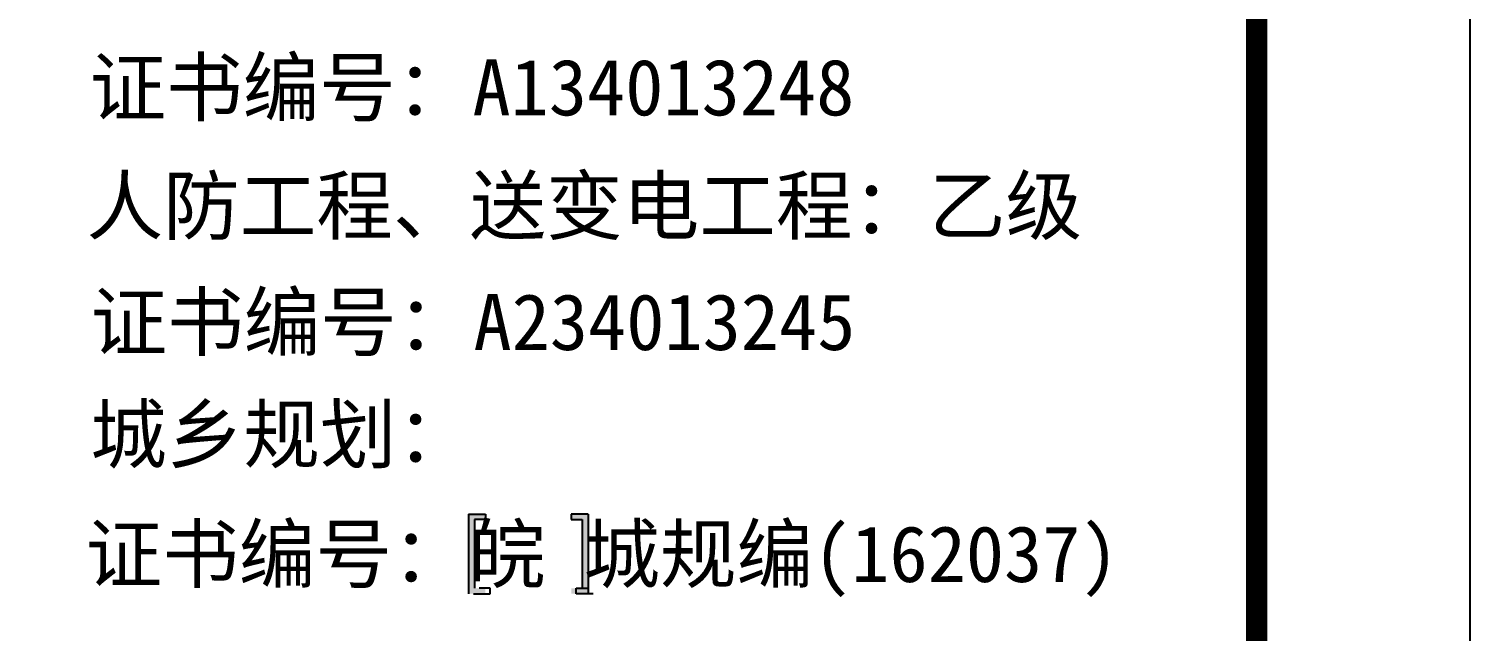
# Model space of a CAD drawing. Extents: x 19118 to 566552, y -1188739 to 92943.
# Drawn here: x 390881 to 401007, y -118015 to -113788 of the extents above; entities that cross this region are included whole.
import ezdxf

# ---------------------------------------------------------------- set-up
doc = ezdxf.new("R2010")
doc.units = 0
doc.header["$LTSCALE"] = 1000
doc.header["$MEASUREMENT"] = 0
doc.layers.add('PUB_TITLE', color=4, linetype='CONTINUOUS')
doc.layers.add('图框', color=4, linetype='CONTINUOUS')
doc.styles.add('黑体', font='simhei.ttf', dxfattribs={"width": 0.6, "height": 4.3})

msp = doc.modelspace()

# ---------------------------------------------------------------- hatches: boundary and pattern name
at = {"layer": '图框'}
for points in [[(394011.81, -117232.02), (394088.74, -117232.02), (394088.74, -117193.58), (394053.23, -117193.58), (393970.38, -117193.58), (393970.38, -117752.16), (394053.23, -117752.16), (394088.74, -117752.16), (394088.74, -117713.72), (394011.81, -117713.72)], [(394769.33, -117713.72), (394692.39, -117713.72), (394692.39, -117752.16), (394727.9, -117752.16), (394810.75, -117752.16), (394810.75, -117193.58), (394727.9, -117193.58), (394692.39, -117193.58), (394692.39, -117232.02), (394769.33, -117232.02)]]:
    msp.add_hatch(color=4, dxfattribs=at).paths.add_polyline_path(points)

# ---------------------------------------------------------------- linework, layer by layer
at = {"layer": 'PUB_TITLE'}
msp.add_lwpolyline([(243357.07, -192635.97), (401007.07, -192635.97), (401007.07, -103535.97), (243357.07, -103535.97)], close=True, dxfattribs=at)
at = {"layer": 'PUB_TITLE', "const_width": 150}
msp.add_lwpolyline([(247107.07, -191135.97), (399507.07, -191135.97), (399507.07, -105035.97), (247107.07, -105035.97)], close=True, dxfattribs=at)
at = {"layer": '图框', "color": 4}
for p, q in [((393970.38, -117193.58), (394053.23, -117193.58)), ((393970.38, -117193.58), (393970.38, -117752.16)), ((394088.74, -117232.02), (394011.81, -117232.02)), ((394011.81, -117232.02), (394011.81, -117713.72)), ((394053.23, -117193.58), (394088.74, -117193.58)), ((394088.74, -117193.58), (394088.74, -117232.02)), ((394727.9, -117193.58), (394692.39, -117193.58)), ((394692.39, -117193.58), (394692.39, -117232.02)), ((394692.39, -117232.02), (394769.33, -117232.02)), ((394810.75, -117193.58), (394727.9, -117193.58)), ((394769.33, -117232.02), (394769.33, -117713.72)), ((394810.75, -117193.58), (394810.75, -117752.16)), ((394004.84, -117752.16), (394087.69, -117752.16)), ((394123.2, -117713.72), (394046.26, -117713.72)), ((394087.69, -117752.16), (394123.2, -117752.16)), ((394123.2, -117752.16), (394123.2, -117713.72)), ((394726.85, -117752.16), (394726.85, -117713.72)), ((394726.85, -117713.72), (394803.78, -117713.72)), ((394762.36, -117752.16), (394726.85, -117752.16)), ((394845.21, -117752.16), (394762.36, -117752.16))]:
    msp.add_line(p, q, dxfattribs=at)
at = {"layer": '图框', "color": 4, "const_width": 147.89}
msp.add_lwpolyline([(390493.22, -105035.97), (399507.07, -105035.97), (399507.07, -191135.97), (390493.22, -191135.97)], close=True, dxfattribs=at)

# ---------------------------------------------------------------- texts
at = {"layer": '图框', "color": 4, "style": '黑体'}
for s, p in [('证书编号：A134013248', (391307.94, -114395.5)), ('人防工程、送变电工程：乙级', (391287.23, -115226.07)), ('证书编号：A234013245', (391315.12, -116042.31)), ('城乡规划：', (391312.23, -116830.27)), ('证书编号：皖 城规编(162037)', (391280.67, -117670.47))]:
    msp.add_text(s, height=394.416, dxfattribs=at).set_placement(p)

doc.saveas('drawing.dxf')
